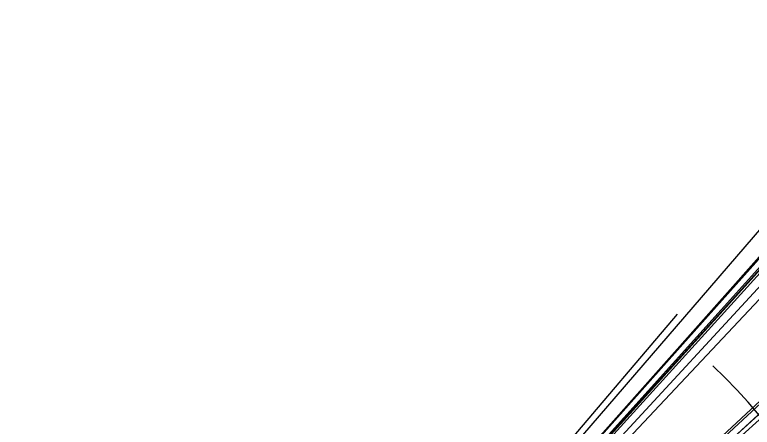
# Model space of a CAD drawing. Header units: metres. Extents: x -2106 to 74659, y -2082 to 64514.
# Drawn here: x 0 to 10539, y 9528 to 15424 of the extents above; entities that cross this region are included whole.
import ezdxf

# ---------------------------------------------------------------- set-up
doc = ezdxf.new("R2010")
doc.units = ezdxf.units.M

msp = doc.modelspace()

# ---------------------------------------------------------------- linework, layer by layer
at = {"layer": 'MCD_Layer_0'}
for p in [(58300.757767, 64513.757721), (64513.757721, 58943.132719), (52704.007766, 58300.757767), (45488.507714, 51059.132716), (39184.007764, 45488.507714), (31234.449174, 34590.02334), (28976.753881, 32171.628854), (32171.628854, 29389.628853), (26175.06638, 28976.753881), (27076.261664, 28907.949168), (24985.636666, 27076.261664), (28907.949168, 26889.386671), (27744.636651, 25693.386657), (15145.376924, 16688.753849), (13490.564439, 15145.376924), (14891.408189, 13490.564439), (11146.033172, 12537.033173), (9466.689438, 11146.033172)]:
    msp.add_line(p, (0, 0), dxfattribs=at)
msp.add_arc((5067.855001, 5125.571687), 7207.261137, 225.321188, 47.098239, dxfattribs=at)

doc.saveas('drawing.dxf')
